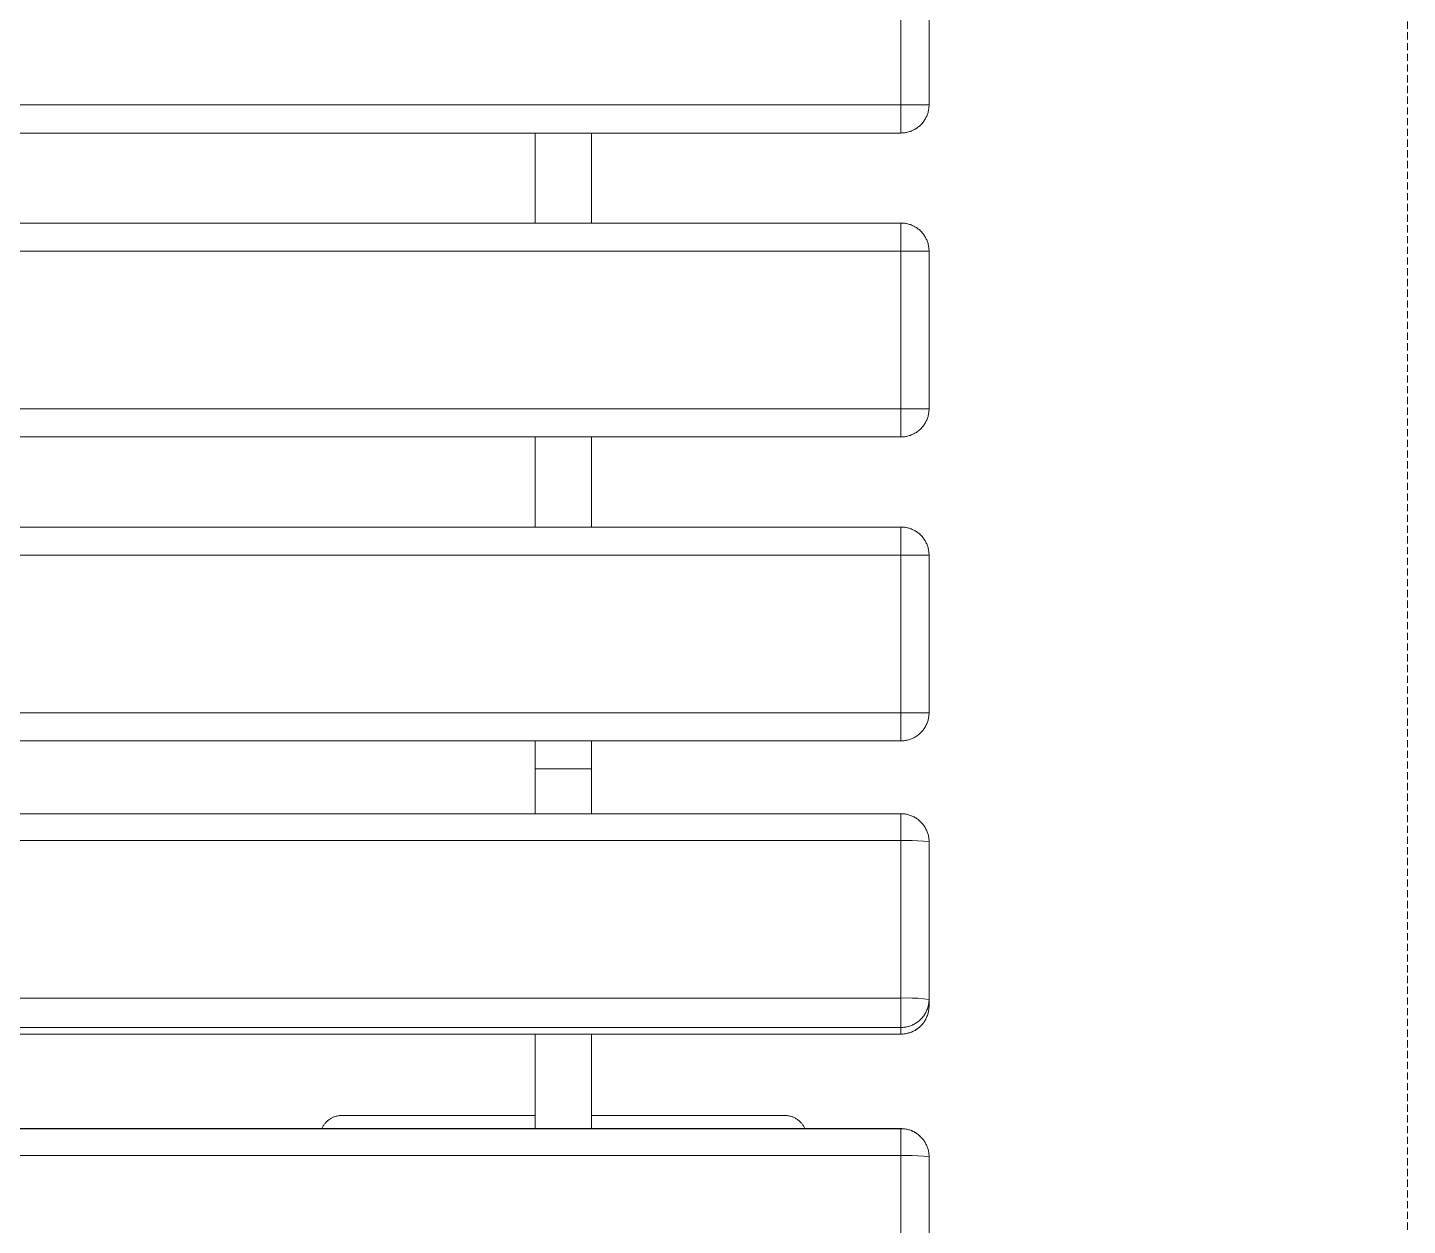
# Model space of a CAD drawing. Header units: millimetres. Extents: x -30 to 4992, y -440 to 3111.
# Drawn here: x 1782.8 to 2028, y 1312.5 to 1525.3 of the extents above; entities that cross this region are included whole.
import ezdxf

# ---------------------------------------------------------------- set-up
doc = ezdxf.new("R2010")
doc.units = ezdxf.units.MM
doc.linetypes.add('HIDDEN', pattern=[1.905, 1.27, -0.635])
doc.layers.add('ZANO_R', color=7, linetype='Continuous', lineweight=0)
doc.layers.add('ZANO_R_przerywana', color=7, linetype='HIDDEN', lineweight=0)

msp = doc.modelspace()

# ---------------------------------------------------------------- linework, layer by layer
at = {"layer": 'ZANO_R'}
for p, q in [((1938.02, 1511.6), (1938.02, 1539.6)), ((1943.02, 1539.6), (1943.02, 1511.6)), ((148.02, 1511.6), (1938.02, 1511.6)), ((1938.02, 1506.6), (1938.02, 1511.6)), ((1938.02, 1511.6), (1943.02, 1511.6)), ((1942.94, 1510.76), (1942.91, 1510.59)), ((1942.97, 1510.92), (1942.94, 1510.76)), ((1942.99, 1511.09), (1942.97, 1510.92)), ((1943, 1511.26), (1942.99, 1511.09)), ((1943.01, 1511.43), (1943, 1511.26)), ((1943.02, 1511.6), (1943.01, 1511.43)), ((1941.78, 1508.32), (1941.67, 1508.19)), ((1941.89, 1508.45), (1941.78, 1508.32)), ((1942, 1508.58), (1941.89, 1508.45)), ((1942.1, 1508.72), (1942, 1508.58)), ((1942.2, 1508.86), (1942.1, 1508.72)), ((1942.29, 1509.01), (1942.2, 1508.86)), ((1942.37, 1509.15), (1942.29, 1509.01)), ((1942.46, 1509.3), (1942.37, 1509.15)), ((1942.53, 1509.46), (1942.46, 1509.3)), ((1942.6, 1509.61), (1942.53, 1509.46)), ((1942.67, 1509.77), (1942.6, 1509.61)), ((1942.73, 1509.93), (1942.67, 1509.77)), ((1942.78, 1510.09), (1942.73, 1509.93)), ((1942.83, 1510.26), (1942.78, 1510.09)), ((1942.87, 1510.42), (1942.83, 1510.26)), ((1942.91, 1510.59), (1942.87, 1510.42)), ((1938.02, 1506.6), (148.02, 1506.6)), ((1873.02, 1490.6), (1873.02, 1506.6)), ((1883.02, 1490.6), (1883.02, 1506.6)), ((1938.19, 1506.61), (1938.02, 1506.6)), ((1938.36, 1506.62), (1938.19, 1506.61)), ((1938.53, 1506.63), (1938.36, 1506.62)), ((1938.7, 1506.65), (1938.53, 1506.63)), ((1938.87, 1506.68), (1938.7, 1506.65)), ((1939.03, 1506.71), (1938.87, 1506.68)), ((1939.2, 1506.75), (1939.03, 1506.71)), ((1939.36, 1506.79), (1939.2, 1506.75)), ((1939.53, 1506.84), (1939.36, 1506.79)), ((1939.69, 1506.89), (1939.53, 1506.84)), ((1939.85, 1506.95), (1939.69, 1506.89)), ((1940.01, 1507.02), (1939.85, 1506.95)), ((1940.16, 1507.09), (1940.01, 1507.02)), ((1940.32, 1507.17), (1940.16, 1507.09)), ((1940.47, 1507.25), (1940.32, 1507.17)), ((1940.61, 1507.33), (1940.47, 1507.25)), ((1940.76, 1507.42), (1940.61, 1507.33)), ((1940.9, 1507.52), (1940.76, 1507.42)), ((1941.04, 1507.62), (1940.9, 1507.52)), ((1941.17, 1507.73), (1941.04, 1507.62)), ((1941.3, 1507.84), (1941.17, 1507.73)), ((1941.43, 1507.95), (1941.3, 1507.84)), ((1941.55, 1508.07), (1941.43, 1507.95)), ((1941.67, 1508.19), (1941.55, 1508.07)), ((148.02, 1490.6), (1938.02, 1490.6)), ((1938.02, 1485.6), (1938.02, 1490.6)), ((1938.02, 1490.6), (1938.19, 1490.6)), ((1938.19, 1490.6), (1938.36, 1490.59)), ((1938.36, 1490.59), (1938.53, 1490.58)), ((1938.53, 1490.58), (1938.7, 1490.56)), ((1938.7, 1490.56), (1938.87, 1490.53)), ((1938.87, 1490.53), (1939.03, 1490.5)), ((1939.03, 1490.5), (1939.2, 1490.46)), ((1939.2, 1490.46), (1939.36, 1490.42)), ((1939.36, 1490.42), (1939.53, 1490.37)), ((1939.53, 1490.37), (1939.69, 1490.32)), ((1939.69, 1490.32), (1939.85, 1490.26)), ((1939.85, 1490.26), (1940.01, 1490.19)), ((1940.01, 1490.19), (1940.16, 1490.12)), ((1940.16, 1490.12), (1940.32, 1490.04)), ((1940.32, 1490.04), (1940.47, 1489.96)), ((1940.47, 1489.96), (1940.61, 1489.88)), ((1940.61, 1489.88), (1940.76, 1489.79)), ((1940.76, 1489.79), (1940.9, 1489.69)), ((1940.9, 1489.69), (1941.04, 1489.59)), ((1941.04, 1489.59), (1941.17, 1489.48)), ((1941.17, 1489.48), (1941.3, 1489.37)), ((1941.3, 1489.37), (1941.43, 1489.26)), ((1941.43, 1489.26), (1941.55, 1489.14)), ((1941.55, 1489.14), (1941.67, 1489.02)), ((1941.67, 1489.02), (1941.78, 1488.89)), ((1941.78, 1488.89), (1941.89, 1488.76)), ((1941.89, 1488.76), (1942, 1488.63)), ((1942, 1488.63), (1942.1, 1488.49)), ((1942.1, 1488.49), (1942.2, 1488.35)), ((1942.2, 1488.35), (1942.29, 1488.2)), ((1942.29, 1488.2), (1942.37, 1488.06)), ((1942.37, 1488.06), (1942.46, 1487.91)), ((1942.46, 1487.91), (1942.53, 1487.75)), ((1942.53, 1487.75), (1942.6, 1487.6)), ((1942.6, 1487.6), (1942.67, 1487.44)), ((1942.67, 1487.44), (1942.73, 1487.28)), ((1942.73, 1487.28), (1942.78, 1487.12)), ((1942.78, 1487.12), (1942.83, 1486.95)), ((1942.83, 1486.95), (1942.87, 1486.79)), ((1942.87, 1486.79), (1942.91, 1486.62)), ((1942.91, 1486.62), (1942.94, 1486.45)), ((1942.94, 1486.45), (1942.97, 1486.29)), ((1942.97, 1486.29), (1942.99, 1486.12)), ((1938.02, 1485.6), (148.02, 1485.6)), ((1938.02, 1457.6), (1938.02, 1485.6)), ((1938.02, 1485.6), (1943.02, 1485.6)), ((1942.99, 1486.12), (1943, 1485.95)), ((1943, 1485.95), (1943.01, 1485.78)), ((1943.01, 1485.78), (1943.02, 1485.6)), ((1943.02, 1485.6), (1943.02, 1457.6)), ((148.02, 1457.6), (1938.02, 1457.6)), ((1938.02, 1452.6), (1938.02, 1457.6)), ((1938.02, 1457.6), (1943.02, 1457.6)), ((1942.94, 1456.76), (1942.91, 1456.59)), ((1942.97, 1456.92), (1942.94, 1456.76)), ((1942.99, 1457.09), (1942.97, 1456.92)), ((1943, 1457.26), (1942.99, 1457.09)), ((1943.01, 1457.43), (1943, 1457.26)), ((1943.02, 1457.6), (1943.01, 1457.43)), ((1941.78, 1454.32), (1941.67, 1454.19)), ((1941.89, 1454.45), (1941.78, 1454.32)), ((1942, 1454.58), (1941.89, 1454.45)), ((1942.1, 1454.72), (1942, 1454.58)), ((1942.2, 1454.86), (1942.1, 1454.72)), ((1942.29, 1455.01), (1942.2, 1454.86)), ((1942.37, 1455.15), (1942.29, 1455.01)), ((1942.46, 1455.3), (1942.37, 1455.15)), ((1942.53, 1455.46), (1942.46, 1455.3)), ((1942.6, 1455.61), (1942.53, 1455.46)), ((1942.67, 1455.77), (1942.6, 1455.61)), ((1942.73, 1455.93), (1942.67, 1455.77)), ((1942.78, 1456.09), (1942.73, 1455.93)), ((1942.83, 1456.26), (1942.78, 1456.09)), ((1942.87, 1456.42), (1942.83, 1456.26)), ((1942.91, 1456.59), (1942.87, 1456.42)), ((1938.02, 1452.6), (148.02, 1452.6)), ((1873.02, 1436.6), (1873.02, 1452.6)), ((1883.02, 1436.6), (1883.02, 1452.6)), ((1938.19, 1452.61), (1938.02, 1452.6)), ((1938.36, 1452.62), (1938.19, 1452.61)), ((1938.53, 1452.63), (1938.36, 1452.62)), ((1938.7, 1452.65), (1938.53, 1452.63)), ((1938.87, 1452.68), (1938.7, 1452.65)), ((1939.03, 1452.71), (1938.87, 1452.68)), ((1939.2, 1452.75), (1939.03, 1452.71)), ((1939.36, 1452.79), (1939.2, 1452.75)), ((1939.53, 1452.84), (1939.36, 1452.79)), ((1939.69, 1452.89), (1939.53, 1452.84)), ((1939.85, 1452.95), (1939.69, 1452.89)), ((1940.01, 1453.02), (1939.85, 1452.95)), ((1940.16, 1453.09), (1940.01, 1453.02)), ((1940.32, 1453.17), (1940.16, 1453.09)), ((1940.47, 1453.25), (1940.32, 1453.17)), ((1940.61, 1453.33), (1940.47, 1453.25)), ((1940.76, 1453.42), (1940.61, 1453.33)), ((1940.9, 1453.52), (1940.76, 1453.42)), ((1941.04, 1453.62), (1940.9, 1453.52)), ((1941.17, 1453.73), (1941.04, 1453.62)), ((1941.3, 1453.84), (1941.17, 1453.73)), ((1941.43, 1453.95), (1941.3, 1453.84)), ((1941.55, 1454.07), (1941.43, 1453.95)), ((1941.67, 1454.19), (1941.55, 1454.07)), ((148.02, 1436.6), (1938.02, 1436.6)), ((1938.02, 1431.6), (1938.02, 1436.6)), ((1938.02, 1436.6), (1938.19, 1436.6)), ((1938.19, 1436.6), (1938.36, 1436.59)), ((1938.36, 1436.59), (1938.53, 1436.58)), ((1938.53, 1436.58), (1938.7, 1436.56)), ((1938.7, 1436.56), (1938.87, 1436.53)), ((1938.87, 1436.53), (1939.03, 1436.5)), ((1939.03, 1436.5), (1939.2, 1436.46)), ((1939.2, 1436.46), (1939.36, 1436.42)), ((1939.36, 1436.42), (1939.53, 1436.37)), ((1939.53, 1436.37), (1939.69, 1436.32)), ((1939.69, 1436.32), (1939.85, 1436.26)), ((1939.85, 1436.26), (1940.01, 1436.19)), ((1940.01, 1436.19), (1940.16, 1436.12)), ((1940.16, 1436.12), (1940.32, 1436.04)), ((1940.32, 1436.04), (1940.47, 1435.96)), ((1940.47, 1435.96), (1940.61, 1435.88)), ((1940.61, 1435.88), (1940.76, 1435.79)), ((1940.76, 1435.79), (1940.9, 1435.69)), ((1940.9, 1435.69), (1941.04, 1435.59)), ((1941.04, 1435.59), (1941.17, 1435.48)), ((1941.17, 1435.48), (1941.3, 1435.37)), ((1941.3, 1435.37), (1941.43, 1435.26)), ((1941.43, 1435.26), (1941.55, 1435.14)), ((1941.55, 1435.14), (1941.67, 1435.02)), ((1941.67, 1435.02), (1941.78, 1434.89)), ((1941.78, 1434.89), (1941.89, 1434.76)), ((1941.89, 1434.76), (1942, 1434.63)), ((1942, 1434.63), (1942.1, 1434.49)), ((1942.1, 1434.49), (1942.2, 1434.35)), ((1942.2, 1434.35), (1942.29, 1434.2)), ((1942.29, 1434.2), (1942.37, 1434.06)), ((1942.37, 1434.06), (1942.46, 1433.91)), ((1942.46, 1433.91), (1942.53, 1433.75)), ((1942.53, 1433.75), (1942.6, 1433.6)), ((1942.6, 1433.6), (1942.67, 1433.44)), ((1942.67, 1433.44), (1942.73, 1433.28)), ((1942.73, 1433.28), (1942.78, 1433.12)), ((1942.78, 1433.12), (1942.83, 1432.95)), ((1942.83, 1432.95), (1942.87, 1432.79)), ((1942.87, 1432.79), (1942.91, 1432.62)), ((1942.91, 1432.62), (1942.94, 1432.45)), ((1942.94, 1432.45), (1942.97, 1432.29)), ((1942.97, 1432.29), (1942.99, 1432.12)), ((1938.02, 1431.6), (148.02, 1431.6)), ((1938.02, 1403.6), (1938.02, 1431.6)), ((1938.02, 1431.6), (1943.02, 1431.6)), ((1942.99, 1432.12), (1943, 1431.95)), ((1943, 1431.95), (1943.01, 1431.78)), ((1943.01, 1431.78), (1943.02, 1431.6)), ((1943.02, 1431.6), (1943.02, 1403.6)), ((148.02, 1403.6), (1938.02, 1403.6)), ((1938.02, 1398.6), (1938.02, 1403.6)), ((1938.02, 1403.6), (1943.02, 1403.6)), ((1942.97, 1402.92), (1942.94, 1402.76)), ((1942.99, 1403.09), (1942.97, 1402.92)), ((1943, 1403.26), (1942.99, 1403.09)), ((1943.01, 1403.43), (1943, 1403.26)), ((1943.02, 1403.6), (1943.01, 1403.43)), ((1941.78, 1400.32), (1941.67, 1400.19)), ((1941.89, 1400.45), (1941.78, 1400.32)), ((1942, 1400.58), (1941.89, 1400.45)), ((1942.1, 1400.72), (1942, 1400.58)), ((1942.2, 1400.86), (1942.1, 1400.72)), ((1942.29, 1401.01), (1942.2, 1400.86)), ((1942.37, 1401.15), (1942.29, 1401.01)), ((1942.46, 1401.3), (1942.37, 1401.15)), ((1942.53, 1401.46), (1942.46, 1401.3)), ((1942.6, 1401.61), (1942.53, 1401.46)), ((1942.67, 1401.77), (1942.6, 1401.61)), ((1942.73, 1401.93), (1942.67, 1401.77)), ((1942.78, 1402.09), (1942.73, 1401.93)), ((1942.83, 1402.26), (1942.78, 1402.09)), ((1942.87, 1402.42), (1942.83, 1402.26)), ((1942.91, 1402.59), (1942.87, 1402.42)), ((1942.94, 1402.76), (1942.91, 1402.59)), ((1938.02, 1398.6), (148.02, 1398.6)), ((1873.02, 1393.67), (1873.02, 1398.6)), ((1883.02, 1393.67), (1883.02, 1398.6)), ((1938.19, 1398.61), (1938.02, 1398.6)), ((1938.36, 1398.62), (1938.19, 1398.61)), ((1938.53, 1398.63), (1938.36, 1398.62)), ((1938.7, 1398.65), (1938.53, 1398.63)), ((1938.87, 1398.68), (1938.7, 1398.65)), ((1939.03, 1398.71), (1938.87, 1398.68)), ((1939.2, 1398.75), (1939.03, 1398.71)), ((1939.36, 1398.79), (1939.2, 1398.75)), ((1939.53, 1398.84), (1939.36, 1398.79)), ((1939.69, 1398.89), (1939.53, 1398.84)), ((1939.85, 1398.95), (1939.69, 1398.89)), ((1940.01, 1399.02), (1939.85, 1398.95)), ((1940.16, 1399.09), (1940.01, 1399.02)), ((1940.32, 1399.17), (1940.16, 1399.09)), ((1940.47, 1399.25), (1940.32, 1399.17)), ((1940.61, 1399.33), (1940.47, 1399.25)), ((1940.76, 1399.42), (1940.61, 1399.33)), ((1940.9, 1399.52), (1940.76, 1399.42)), ((1941.04, 1399.62), (1940.9, 1399.52)), ((1941.17, 1399.73), (1941.04, 1399.62)), ((1941.3, 1399.84), (1941.17, 1399.73)), ((1941.43, 1399.95), (1941.3, 1399.84)), ((1941.55, 1400.07), (1941.43, 1399.95)), ((1941.67, 1400.19), (1941.55, 1400.07)), ((1873.02, 1385.66), (1873.02, 1393.67)), ((1873.02, 1393.67), (1883.02, 1393.67)), ((1883.02, 1385.66), (1883.02, 1393.67)), ((148.02, 1385.67), (1938.02, 1385.67)), ((148.02, 1385.66), (1938.02, 1385.66)), ((1938.02, 1380.88), (1938.02, 1385.67)), ((1938.02, 1385.67), (1938.19, 1385.67)), ((1938.02, 1385.66), (1938.19, 1385.66)), ((1938.19, 1385.67), (1938.36, 1385.66)), ((1938.19, 1385.66), (1938.36, 1385.65)), ((1938.36, 1385.66), (1938.53, 1385.64)), ((1938.36, 1385.65), (1938.53, 1385.64)), ((1938.53, 1385.64), (1938.7, 1385.62)), ((1938.53, 1385.64), (1938.7, 1385.62)), ((1938.7, 1385.62), (1938.87, 1385.59)), ((1938.7, 1385.62), (1938.87, 1385.6)), ((1938.87, 1385.6), (1939.04, 1385.56)), ((1938.87, 1385.59), (1939.04, 1385.56)), ((1939.04, 1385.56), (1939.21, 1385.52)), ((1939.04, 1385.56), (1939.21, 1385.52)), ((1939.21, 1385.52), (1939.38, 1385.48)), ((1939.21, 1385.52), (1939.38, 1385.48)), ((1939.38, 1385.48), (1939.54, 1385.43)), ((1939.38, 1385.48), (1939.54, 1385.43)), ((1939.54, 1385.43), (1939.71, 1385.37)), ((1939.54, 1385.43), (1939.7, 1385.38)), ((1939.7, 1385.38), (1939.86, 1385.32)), ((1939.71, 1385.37), (1939.87, 1385.31)), ((1939.86, 1385.32), (1940.02, 1385.25)), ((1939.87, 1385.31), (1940.03, 1385.24)), ((1940.02, 1385.25), (1940.18, 1385.18)), ((1940.03, 1385.24), (1940.19, 1385.17)), ((1940.18, 1385.18), (1940.33, 1385.1)), ((1940.19, 1385.17), (1940.34, 1385.09)), ((1940.33, 1385.1), (1940.48, 1385.02)), ((1940.34, 1385.09), (1940.49, 1385.01)), ((1940.48, 1385.02), (1940.63, 1384.93)), ((1940.49, 1385.01), (1940.64, 1384.92)), ((1940.63, 1384.93), (1940.78, 1384.84)), ((1940.64, 1384.92), (1940.78, 1384.83)), ((1940.78, 1384.84), (1940.92, 1384.74)), ((1940.78, 1384.83), (1940.93, 1384.73)), ((1940.92, 1384.74), (1941.06, 1384.64)), ((1940.93, 1384.73), (1941.07, 1384.63)), ((1941.06, 1384.64), (1941.19, 1384.53)), ((1941.07, 1384.63), (1941.2, 1384.52)), ((1941.19, 1384.53), (1941.32, 1384.42)), ((1941.2, 1384.52), (1941.33, 1384.41)), ((1941.32, 1384.42), (1941.45, 1384.3)), ((1941.33, 1384.41), (1941.46, 1384.29)), ((1941.45, 1384.3), (1941.57, 1384.18)), ((1941.57, 1384.18), (1941.69, 1384.06)), ((1941.69, 1384.06), (1941.81, 1383.93)), ((1941.81, 1383.93), (1941.92, 1383.8)), ((1941.92, 1383.8), (1942.02, 1383.66)), ((1942.02, 1383.66), (1942.12, 1383.52)), ((1942.12, 1383.52), (1942.22, 1383.38)), ((1942.22, 1383.38), (1942.31, 1383.23)), ((1942.31, 1383.23), (1942.39, 1383.08)), ((1938.02, 1380.88), (148.02, 1380.88)), ((1938.02, 1380.88), (1939.02, 1380.91)), ((1938.02, 1352.91), (1938.02, 1380.88)), ((1939.02, 1380.91), (1940.02, 1380.9)), ((1940.02, 1380.9), (1941.02, 1380.85)), ((1941.02, 1380.85), (1942.02, 1380.78)), ((1942.02, 1380.78), (1943.02, 1380.67)), ((1942.39, 1383.08), (1942.47, 1382.93)), ((1942.47, 1382.93), (1942.55, 1382.78)), ((1942.55, 1382.78), (1942.62, 1382.62)), ((1942.62, 1382.62), (1942.68, 1382.46)), ((1942.68, 1382.46), (1942.74, 1382.3)), ((1942.74, 1382.3), (1942.8, 1382.13)), ((1942.8, 1382.13), (1942.84, 1381.97)), ((1942.84, 1381.97), (1942.89, 1381.8)), ((1942.89, 1381.8), (1942.92, 1381.63)), ((1942.92, 1381.63), (1942.95, 1381.46)), ((1942.95, 1381.46), (1942.98, 1381.29)), ((1942.98, 1381.29), (1943, 1381.12)), ((1943, 1381.12), (1943.01, 1380.95)), ((1943.01, 1380.95), (1943.01, 1380.78)), ((1943.01, 1380.78), (1943.02, 1380.67)), ((1943.02, 1380.67), (1943.02, 1379.48)), ((1943.02, 1352.7), (1943.02, 1379.48)), ((148.02, 1352.91), (1938.02, 1352.91)), ((1938.02, 1352.91), (1939.02, 1352.93)), ((1938.02, 1347.7), (1938.02, 1352.91)), ((1939.02, 1352.93), (1940.02, 1352.92)), ((1940.02, 1352.92), (1941.02, 1352.88)), ((1941.02, 1352.88), (1942.02, 1352.8)), ((1942.02, 1352.8), (1943.02, 1352.69)), ((1942.82, 1351.32), (1942.77, 1351.15)), ((1942.87, 1351.49), (1942.82, 1351.32)), ((1942.91, 1351.66), (1942.87, 1351.49)), ((1942.94, 1351.83), (1942.91, 1351.66)), ((1942.97, 1352), (1942.94, 1351.83)), ((1942.99, 1352.17), (1942.97, 1352)), ((1943, 1352.35), (1942.99, 1352.17)), ((1943.01, 1352.52), (1943, 1352.35)), ((1943.01, 1351.34), (1943, 1351.16)), ((1943.02, 1352.69), (1943.01, 1352.52)), ((1943.02, 1351.51), (1943.01, 1351.34)), ((1943.02, 1352.58), (1943.02, 1351.51)), ((1941.23, 1348.87), (1941.09, 1348.76)), ((1941.36, 1348.98), (1941.23, 1348.87)), ((1941.49, 1349.1), (1941.36, 1348.98)), ((1941.61, 1349.22), (1941.49, 1349.1)), ((1941.73, 1349.35), (1941.61, 1349.22)), ((1941.85, 1349.48), (1941.73, 1349.35)), ((1941.96, 1349.62), (1941.85, 1349.48)), ((1942.06, 1349.76), (1941.96, 1349.62)), ((1942.16, 1349.9), (1942.06, 1349.76)), ((1942.26, 1350.05), (1942.16, 1349.9)), ((1942.26, 1348.86), (1942.16, 1348.72)), ((1942.35, 1350.2), (1942.26, 1350.05)), ((1942.35, 1349.01), (1942.26, 1348.86)), ((1942.43, 1350.35), (1942.35, 1350.2)), ((1942.43, 1349.17), (1942.35, 1349.01)), ((1942.51, 1350.5), (1942.43, 1350.35)), ((1942.51, 1349.32), (1942.43, 1349.17)), ((1942.58, 1350.66), (1942.51, 1350.5)), ((1942.58, 1349.48), (1942.51, 1349.32)), ((1942.65, 1350.82), (1942.58, 1350.66)), ((1942.65, 1349.64), (1942.58, 1349.48)), ((1942.71, 1350.98), (1942.65, 1350.82)), ((1942.71, 1349.8), (1942.65, 1349.64)), ((1942.77, 1351.15), (1942.71, 1350.98)), ((1942.77, 1349.97), (1942.71, 1349.8)), ((1942.82, 1350.13), (1942.77, 1349.97)), ((1942.87, 1350.3), (1942.82, 1350.13)), ((1942.91, 1350.47), (1942.87, 1350.3)), ((1942.94, 1350.64), (1942.91, 1350.47)), ((1942.97, 1350.82), (1942.94, 1350.64)), ((1942.99, 1350.99), (1942.97, 1350.82)), ((1943, 1351.16), (1942.99, 1350.99)), ((1938.02, 1347.7), (148.02, 1347.7)), ((148.02, 1346.52), (1938.02, 1346.52)), ((1938.02, 1346.51), (148.02, 1346.51)), ((1873.02, 1329.71), (1873.02, 1346.52)), ((1883.02, 1329.71), (1883.02, 1346.52)), ((1938.02, 1346.52), (1938.02, 1347.7)), ((1938.19, 1347.7), (1938.02, 1347.7)), ((1938.02, 1346.51), (1938.02, 1346.52)), ((1938.19, 1346.52), (1938.02, 1346.52)), ((1938.02, 1346.51), (1938.02, 1346.51)), ((1938.02, 1346.51), (1938.02, 1346.51)), ((1938.02, 1346.51), (1938.02, 1346.51)), ((1938.02, 1346.51), (1938.02, 1346.51)), ((1938.02, 1346.51), (1938.02, 1346.51)), ((1938.02, 1346.51), (1938.02, 1346.51)), ((1938.19, 1346.51), (1938.02, 1346.51)), ((1938.36, 1347.71), (1938.19, 1347.7)), ((1938.36, 1346.53), (1938.19, 1346.52)), ((1938.36, 1346.52), (1938.19, 1346.51)), ((1938.54, 1347.73), (1938.36, 1347.71)), ((1938.54, 1346.54), (1938.36, 1346.53)), ((1938.53, 1346.54), (1938.36, 1346.52)), ((1938.7, 1346.56), (1938.53, 1346.54)), ((1938.71, 1347.75), (1938.54, 1347.73)), ((1938.71, 1346.56), (1938.54, 1346.54)), ((1938.88, 1346.59), (1938.7, 1346.56)), ((1938.88, 1347.77), (1938.71, 1347.75)), ((1938.88, 1346.59), (1938.71, 1346.56)), ((1939.06, 1347.81), (1938.88, 1347.77)), ((1939.06, 1346.62), (1938.88, 1346.59)), ((1939.04, 1346.62), (1938.88, 1346.59)), ((1939.21, 1346.66), (1939.04, 1346.62)), ((1939.23, 1347.85), (1939.06, 1347.81)), ((1939.23, 1346.66), (1939.06, 1346.62)), ((1939.38, 1346.7), (1939.21, 1346.66)), ((1939.39, 1347.89), (1939.23, 1347.85)), ((1939.39, 1346.71), (1939.23, 1346.66)), ((1939.55, 1346.75), (1939.38, 1346.7)), ((1939.56, 1347.94), (1939.39, 1347.89)), ((1939.56, 1346.76), (1939.39, 1346.71)), ((1939.71, 1346.81), (1939.55, 1346.75)), ((1939.73, 1348), (1939.56, 1347.94)), ((1939.73, 1346.82), (1939.56, 1346.76)), ((1939.87, 1346.87), (1939.71, 1346.81)), ((1939.89, 1348.06), (1939.73, 1348)), ((1939.89, 1346.88), (1939.73, 1346.82)), ((1940.03, 1346.94), (1939.87, 1346.87)), ((1940.05, 1348.13), (1939.89, 1348.06)), ((1940.05, 1346.95), (1939.89, 1346.88)), ((1940.19, 1347.01), (1940.03, 1346.94)), ((1940.21, 1348.2), (1940.05, 1348.13)), ((1940.21, 1347.02), (1940.05, 1346.95)), ((1940.34, 1347.09), (1940.19, 1347.01)), ((1940.36, 1348.28), (1940.21, 1348.2)), ((1940.36, 1347.1), (1940.21, 1347.02)), ((1940.49, 1347.17), (1940.34, 1347.09)), ((1940.52, 1348.37), (1940.36, 1348.28)), ((1940.52, 1347.18), (1940.36, 1347.1)), ((1940.64, 1347.26), (1940.49, 1347.17)), ((1940.66, 1348.46), (1940.52, 1348.37)), ((1940.66, 1347.27), (1940.52, 1347.18)), ((1940.79, 1347.35), (1940.64, 1347.26)), ((1940.81, 1348.55), (1940.66, 1348.46)), ((1940.81, 1347.37), (1940.66, 1347.27)), ((1940.93, 1347.45), (1940.79, 1347.35)), ((1940.95, 1348.65), (1940.81, 1348.55)), ((1940.95, 1347.47), (1940.81, 1347.37)), ((1941.07, 1347.55), (1940.93, 1347.45)), ((1941.09, 1348.76), (1940.95, 1348.65)), ((1941.09, 1347.57), (1940.95, 1347.47)), ((1941.2, 1347.66), (1941.07, 1347.55)), ((1941.23, 1347.68), (1941.09, 1347.57)), ((1941.33, 1347.77), (1941.2, 1347.66)), ((1941.36, 1347.8), (1941.23, 1347.68)), ((1941.46, 1347.89), (1941.33, 1347.77)), ((1941.49, 1347.92), (1941.36, 1347.8)), ((1941.61, 1348.04), (1941.49, 1347.92)), ((1941.73, 1348.17), (1941.61, 1348.04)), ((1941.85, 1348.3), (1941.73, 1348.17)), ((1941.96, 1348.44), (1941.85, 1348.3)), ((1942.06, 1348.57), (1941.96, 1348.44)), ((1942.16, 1348.72), (1942.06, 1348.57)), ((1836.86, 1331.61), (1836.99, 1331.68)), ((1836.99, 1331.68), (1837.11, 1331.74)), ((1837.11, 1331.74), (1837.24, 1331.79)), ((1837.24, 1331.79), (1837.37, 1331.84)), ((1837.37, 1331.84), (1837.5, 1331.89)), ((1837.5, 1331.89), (1837.64, 1331.93)), ((1837.64, 1331.93), (1837.77, 1331.96)), ((1837.77, 1331.96), (1837.91, 1331.99)), ((1837.91, 1331.99), (1838.04, 1332.02)), ((1838.04, 1332.02), (1838.18, 1332.04)), ((1838.18, 1332.04), (1838.32, 1332.06)), ((1838.32, 1332.06), (1838.46, 1332.07)), ((1838.46, 1332.07), (1838.6, 1332.08)), ((1838.6, 1332.08), (1838.74, 1332.08)), ((1873.02, 1332.08), (1838.74, 1332.08)), ((1917.29, 1332.08), (1883.02, 1332.08)), ((1917.29, 1332.08), (1917.43, 1332.08)), ((1917.43, 1332.08), (1917.57, 1332.07)), ((1917.57, 1332.07), (1917.71, 1332.06)), ((1917.71, 1332.06), (1917.85, 1332.04)), ((1917.85, 1332.04), (1917.99, 1332.02)), ((1917.99, 1332.02), (1918.12, 1331.99)), ((1918.12, 1331.99), (1918.26, 1331.96)), ((1918.26, 1331.96), (1918.39, 1331.93)), ((1918.39, 1331.93), (1918.53, 1331.89)), ((1918.53, 1331.89), (1918.66, 1331.84)), ((1918.66, 1331.84), (1918.79, 1331.79)), ((1918.79, 1331.79), (1918.92, 1331.74)), ((1918.92, 1331.74), (1919.04, 1331.68)), ((1919.04, 1331.68), (1919.17, 1331.61)), ((148.02, 1329.72), (1938.02, 1329.72)), ((148.02, 1329.71), (1938.02, 1329.71)), ((1835.09, 1329.71), (1835.15, 1329.84)), ((1835.15, 1329.84), (1835.21, 1329.96)), ((1835.21, 1329.96), (1835.28, 1330.09)), ((1835.28, 1330.09), (1835.35, 1330.21)), ((1835.35, 1330.21), (1835.43, 1330.32)), ((1835.43, 1330.32), (1835.51, 1330.44)), ((1835.51, 1330.44), (1835.59, 1330.55)), ((1835.59, 1330.55), (1835.68, 1330.66)), ((1835.68, 1330.66), (1835.77, 1330.76)), ((1835.77, 1330.76), (1835.86, 1330.86)), ((1835.86, 1330.86), (1835.96, 1330.96)), ((1835.96, 1330.96), (1836.06, 1331.06)), ((1836.06, 1331.06), (1836.17, 1331.15)), ((1836.17, 1331.15), (1836.28, 1331.24)), ((1836.28, 1331.24), (1836.39, 1331.32)), ((1836.39, 1331.32), (1836.5, 1331.4)), ((1836.5, 1331.4), (1836.62, 1331.48)), ((1836.62, 1331.48), (1836.74, 1331.55)), ((1836.74, 1331.55), (1836.86, 1331.61)), ((1919.17, 1331.61), (1919.29, 1331.55)), ((1919.29, 1331.55), (1919.41, 1331.48)), ((1919.41, 1331.48), (1919.53, 1331.4)), ((1919.53, 1331.4), (1919.64, 1331.32)), ((1919.64, 1331.32), (1919.75, 1331.24)), ((1919.75, 1331.24), (1919.86, 1331.15)), ((1919.86, 1331.15), (1919.97, 1331.06)), ((1919.97, 1331.06), (1920.07, 1330.96)), ((1920.07, 1330.96), (1920.17, 1330.86)), ((1920.17, 1330.86), (1920.26, 1330.76)), ((1920.26, 1330.76), (1920.35, 1330.66)), ((1920.35, 1330.66), (1920.44, 1330.55)), ((1920.44, 1330.55), (1920.53, 1330.44)), ((1920.53, 1330.44), (1920.61, 1330.32)), ((1920.61, 1330.32), (1920.68, 1330.21)), ((1920.68, 1330.21), (1920.75, 1330.09)), ((1920.75, 1330.09), (1920.82, 1329.96)), ((1920.82, 1329.96), (1920.89, 1329.84)), ((1920.89, 1329.84), (1920.94, 1329.71)), ((1938.02, 1324.93), (1938.02, 1329.72)), ((1938.02, 1329.72), (1938.19, 1329.72)), ((1938.02, 1329.71), (1938.19, 1329.71)), ((1938.19, 1329.72), (1938.36, 1329.71)), ((1938.19, 1329.71), (1938.36, 1329.7)), ((1938.36, 1329.71), (1938.53, 1329.69)), ((1938.36, 1329.7), (1938.53, 1329.69)), ((1938.53, 1329.69), (1938.7, 1329.67)), ((1938.53, 1329.69), (1938.7, 1329.67)), ((1938.7, 1329.67), (1938.87, 1329.64)), ((1938.7, 1329.67), (1938.87, 1329.65)), ((1938.87, 1329.65), (1939.04, 1329.61)), ((1938.87, 1329.64), (1939.04, 1329.61)), ((1939.04, 1329.61), (1939.21, 1329.57)), ((1939.04, 1329.61), (1939.21, 1329.57)), ((1939.21, 1329.57), (1939.38, 1329.53)), ((1939.21, 1329.57), (1939.38, 1329.53)), ((1939.38, 1329.53), (1939.54, 1329.48)), ((1939.38, 1329.53), (1939.54, 1329.48)), ((1939.54, 1329.48), (1939.71, 1329.42)), ((1939.54, 1329.48), (1939.7, 1329.43)), ((1939.7, 1329.43), (1939.86, 1329.37)), ((1939.71, 1329.42), (1939.87, 1329.36)), ((1939.86, 1329.37), (1940.02, 1329.3)), ((1939.87, 1329.36), (1940.03, 1329.29)), ((1940.02, 1329.3), (1940.18, 1329.23)), ((1940.03, 1329.29), (1940.19, 1329.22)), ((1940.18, 1329.23), (1940.33, 1329.15)), ((1940.19, 1329.22), (1940.34, 1329.14)), ((1940.33, 1329.15), (1940.48, 1329.07)), ((1940.34, 1329.14), (1940.49, 1329.06)), ((1940.48, 1329.07), (1940.63, 1328.98)), ((1940.49, 1329.06), (1940.64, 1328.97)), ((1940.63, 1328.98), (1940.78, 1328.89)), ((1940.64, 1328.97), (1940.78, 1328.88)), ((1940.78, 1328.89), (1940.92, 1328.79)), ((1940.78, 1328.88), (1940.93, 1328.78)), ((1940.92, 1328.79), (1941.06, 1328.69)), ((1940.93, 1328.78), (1941.07, 1328.68)), ((1941.06, 1328.69), (1941.19, 1328.58)), ((1941.07, 1328.68), (1941.2, 1328.57)), ((1941.19, 1328.58), (1941.32, 1328.47)), ((1941.2, 1328.57), (1941.33, 1328.46)), ((1941.32, 1328.47), (1941.45, 1328.35)), ((1941.33, 1328.46), (1941.46, 1328.34)), ((1941.45, 1328.35), (1941.57, 1328.23)), ((1941.57, 1328.23), (1941.69, 1328.11)), ((1941.69, 1328.11), (1941.81, 1327.98)), ((1941.81, 1327.98), (1941.92, 1327.85)), ((1941.92, 1327.85), (1942.02, 1327.71)), ((1942.02, 1327.71), (1942.12, 1327.57)), ((1942.12, 1327.57), (1942.22, 1327.43)), ((1942.22, 1327.43), (1942.31, 1327.28)), ((1942.31, 1327.28), (1942.39, 1327.13)), ((1942.39, 1327.13), (1942.47, 1326.98)), ((1942.47, 1326.98), (1942.55, 1326.83)), ((1942.55, 1326.83), (1942.62, 1326.67)), ((1938.02, 1324.93), (148.02, 1324.93)), ((1938.02, 1324.93), (1939.02, 1324.96)), ((1938.02, 1296.96), (1938.02, 1324.93)), ((1939.02, 1324.96), (1940.02, 1324.95)), ((1940.02, 1324.95), (1941.02, 1324.9)), ((1941.02, 1324.9), (1942.02, 1324.83)), ((1942.02, 1324.83), (1943.02, 1324.72)), ((1942.62, 1326.67), (1942.68, 1326.51)), ((1942.68, 1326.51), (1942.74, 1326.35)), ((1942.74, 1326.35), (1942.8, 1326.18)), ((1942.8, 1326.18), (1942.84, 1326.02)), ((1942.84, 1326.02), (1942.89, 1325.85)), ((1942.89, 1325.85), (1942.92, 1325.68)), ((1942.92, 1325.68), (1942.95, 1325.51)), ((1942.95, 1325.51), (1942.98, 1325.34)), ((1942.98, 1325.34), (1943, 1325.17)), ((1943, 1325.17), (1943.01, 1325)), ((1943.01, 1325), (1943.01, 1324.83)), ((1943.01, 1324.83), (1943.02, 1324.72)), ((1943.02, 1324.72), (1943.02, 1323.53)), ((1943.02, 1296.75), (1943.02, 1323.53))]:
    msp.add_line(p, q, dxfattribs=at)
at = {"layer": 'ZANO_R_przerywana'}
msp.add_line((2028.03, 2153.14), (2028.03, 953.14), dxfattribs=at)

doc.saveas('drawing.dxf')
